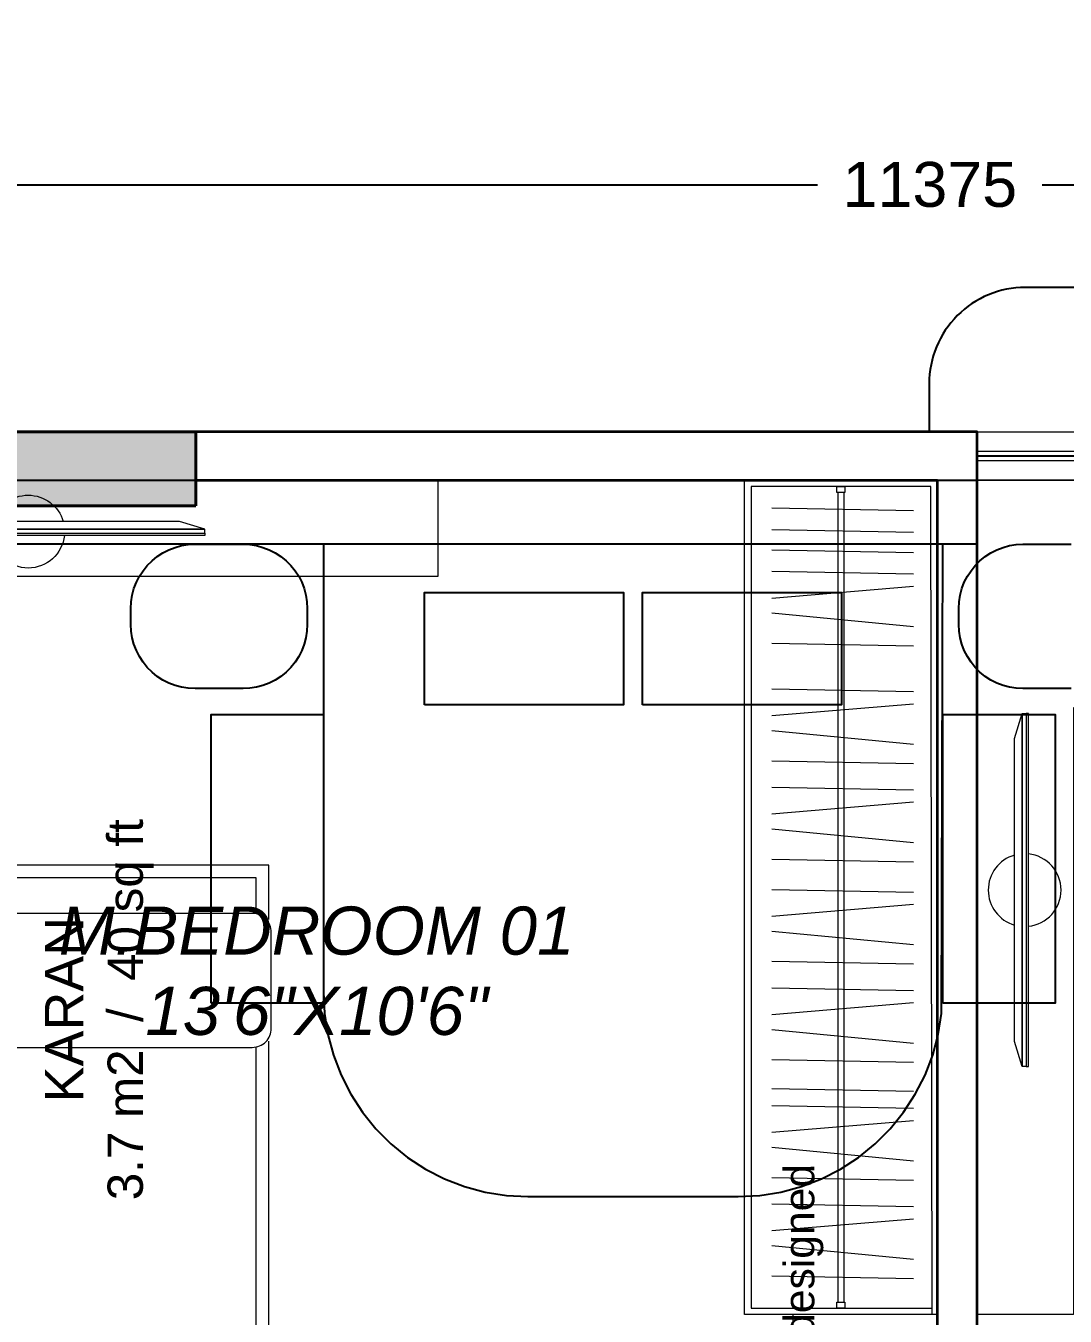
# Model space of a CAD drawing. Header units: millimetres. Extents: x 0 to 125073, y 0 to 71249.
# Drawn here: x 62824 to 66063, y 54494 to 58514 of the extents above; entities that cross this region are included whole.
import ezdxf
from ezdxf.enums import TextEntityAlignment as Align
from ezdxf.lldxf.tags import DXFTag

# ---------------------------------------------------------------- set-up
doc = ezdxf.new("R2010")
doc.units = ezdxf.units.MM
doc.layers.add('DA_BUILDING LINE', color=7, linetype='Continuous', lineweight=9, true_color=0xc2db0000)
doc.layers.add('DA_FURNITURE', color=102, linetype='Continuous', lineweight=5, true_color=0xc2666666)
for name, color, linetype, lineweight in [('DA_CARPET AREA RERA', 30, 'Continuous', 9), ('DA_COLUMN', 40, 'Continuous', 40), ('DA_TEXT IN SQ.FT', 193, 'Continuous', 9), ('DA_WALL', 7, 'Continuous', 35), ('DA_WINDOW', 4, 'Continuous', 9)]:
    doc.layers.add(name, color=color, linetype=linetype, lineweight=lineweight)
for name, color, linetype in [('DA_CHAJJA', 44, 'Continuous'), ('DA_COLUMN HATCH', 251, 'Continuous'), ('PROP-DIM', 2, 'CONTINUOUS'), ('PROP-FURN', 9, 'CONTINUOUS'), ('PROP-GLAZ', 4, 'CONTINUOUS'), ('PROP-SHELL', 7, 'CONTINUOUS'), ('PROP-TEXT', 3, 'CONTINUOUS')]:
    doc.layers.add(name, color=color, linetype=linetype)
doc.styles.get("Standard").update_dxf_attribs({"font": 'arial.ttf'})
tags = doc.linetypes.add('( Hidden )', pattern=[0.375, 0.25, -0.125]).pattern_tags.tags
tags[6:7] = [DXFTag(74, 4), DXFTag(75, 0), DXFTag(340, '0'), DXFTag(46, 1.0), DXFTag(50, 0.0), DXFTag(44, 0.0), DXFTag(45, 0.0)]
tags[4:5] = [DXFTag(74, 4), DXFTag(75, 0), DXFTag(340, '0'), DXFTag(46, 1.0), DXFTag(50, 0.0), DXFTag(44, 0.0), DXFTag(45, 0.0)]
doc.dimstyles.get("Standard").update_dxf_attribs({"dimtxt": 140, "dimasz": 90, "dimexe": 60, "dimexo": 60, "dimgap": 0.09, "dimtad": 1, "dimtih": 1, "dimtoh": 1, "dimdec": 4, "dimdsep": 46, "dimtxsty": 'Standard', "dimcen": 0.09, "dimazin": 3, "dimtfac": 1, "dimtdec": 4, "dimtmove": 0, "dimatfit": 3, "dimfxl": 1, "dimtolj": 1})

# ---------------------------------------------------------------- blocks, each defined once
blk = doc.blocks.new('GSHGJSDFGJ')
at = {"layer": 'DA_BUILDING LINE', "linetype": '( Hidden )', "ltscale": 500}
blk.add_lwpolyline([(-41088.6, 76926.5), (-41088.6, 92546.5), (-40838.6, 92546.5), (-40838.6, 92596.5), (-39638.6, 92596.5), (-39638.6, 94076.5), (-40838.6, 94076.5), (-40838.6, 97576.5), (-31143.6, 97576.5), (-31143.6, 92421.5), (-34663.6, 92421.5), (-34663.6, 91421.5), (-32288.6, 91421.5), (-32288.6, 90076.5), (-31518.6, 90076.5), (-31518.6, 91422), (-29863.6, 91421.5), (-29863.6, 91421.5), (-29863.6, 94886.5), (-27778.6, 94886.5)], dxfattribs=at)
blk = doc.blocks.new('nftujfuk')
at = {"layer": 'DA_FURNITURE', "ltscale": 5, "elevation": 0}
for points in [[(3568.3786, 921.4537), (3568.3704, 921.4537), (3568.3704, 920.0761), (3568.3786, 920.0761)], [(3568.3786, 921.4537), (3568.3949, 921.4537), (3568.3949, 920.0761), (3568.3786, 920.0761)], [(3568.4245, 921.356), (3568.4245, 920.1738), (3568.3949, 920.0761), (3568.3949, 921.4537)]]:
    blk.add_lwpolyline(points, close=True, dxfattribs=at)
at = {"layer": 'DA_FURNITURE'}
for start, end in [(95.9312, 264.0688), (286.0862, 73.9138)]:
    blk.add_arc((3568.3851, 920.7649), 0.1421, start, end, dxfattribs=at)
blk = doc.blocks.new('SRAFGADFGDFG')
at = {"layer": 'DA_FURNITURE', "ltscale": 8}
for p, q in [((-35978.6, 97426.5, 0), (-35378.6, 97426.5, 0)), ((-35978.6, 94826.5, 0), (-35978.6, 97426.5, 0)), ((-35398.6, 97406.5, 0), (-35958.6, 97406.5, 0)), ((-35958.6, 97406.5, 0), (-35958.6, 94846.5, 0)), ((-35691.1, 97406.5, 0), (-35666.1, 97406.5, 0)), ((-35691.1, 97387.8, 0), (-35691.1, 97406.5, 0)), ((-35666.1, 97406.5, 0), (-35666.1, 97387.8, 0)), ((-35394.4, 94826.5, 0), (-35398.6, 97406.5, 0)), ((-35378.6, 97426.5, 0), (-35378.6, 94826.5, 0)), ((-35666.1, 97387.8, 0), (-35691.1, 97387.8, 0)), ((-35688, 97387.8, 0), (-35688, 94865.3, 0)), ((-35669.2, 97387.8, 0), (-35669.2, 94865.3, 0)), ((-35893.5, 97339.7, 0), (-35452, 97331.4, 0)), ((-35893.5, 97272.8, 0), (-35452, 97264.5, 0)), ((-35893.5, 97209, 0), (-35452, 97200.7, 0)), ((-35893.5, 97142.1, 0), (-35452, 97133.8, 0)), ((-35893.5, 97058.9, 0), (-35452, 97096.1, 0)), ((-35893.5, 97012.3, 0), (-35452, 96970.3, 0)), ((-35893.5, 96918.5, 0), (-35452, 96910.2, 0)), ((-35893.5, 96775.9, 0), (-35452, 96767.6, 0)), ((-35893.5, 96692.6, 0), (-35452, 96729.8, 0)), ((-35893.5, 96646.1, 0), (-35452, 96604, 0)), ((-35893.5, 96552.2, 0), (-35452, 96543.9, 0)), ((-35893.5, 96469.5, 0), (-35452, 96461.2, 0)), ((-35893.5, 96386.3, 0), (-35452, 96423.5, 0)), ((-35893.5, 96339.8, 0), (-35452, 96297.7, 0)), ((-35893.5, 96245.9, 0), (-35452, 96237.6, 0)), ((-35893.5, 96150.9, 0), (-35452, 96142.6, 0)), ((-35893.5, 96067.6, 0), (-35452, 96104.8, 0)), ((-35893.5, 96021.1, 0), (-35452, 95979.1, 0)), ((-35893.5, 95927.2, 0), (-35452, 95918.9, 0)), ((-35893.5, 95844.5, 0), (-35452, 95836.2, 0)), ((-35893.5, 95761.3, 0), (-35452, 95798.5, 0)), ((-35893.5, 95714.8, 0), (-35452, 95672.7, 0)), ((-35893.5, 95620.9, 0), (-35452, 95612.6, 0)), ((-35893.5, 95531.1, 0), (-35452, 95522.8, 0)), ((-35893.5, 95477.7, 0), (-35452, 95469.4, 0)), ((-35893.5, 95394.5, 0), (-35452, 95431.7, 0)), ((-35893.5, 95347.9, 0), (-35452, 95305.9, 0)), ((-35893.5, 95254, 0), (-35452, 95245.7, 0)), ((-35893.5, 95171.4, 0), (-35452, 95163.1, 0)), ((-35893.5, 95088.1, 0), (-35452, 95125.3, 0)), ((-35893.5, 95041.6, 0), (-35452, 94999.5, 0)), ((-35893.5, 94947.7, 0), (-35452, 94939.4, 0)), ((-35958.6, 94846.5, 0), (-35395.4, 94846.5, 0)), ((-35691.4, 94865.3, 0), (-35666.4, 94865.3, 0)), ((-35691.4, 94846.5, 0), (-35691.4, 94865.3, 0)), ((-35666.4, 94846.5, 0), (-35691.4, 94846.5, 0)), ((-35666.4, 94865.3, 0), (-35666.4, 94846.5, 0)), ((-35378.6, 94826.5, 0), (-35978.6, 94826.5, 0))]:
    blk.add_line(p, q, dxfattribs=at)
at = {"layer": 'DA_FURNITURE'}
for p, q in [((-35253.6, 94735.4), (-35253.6, 97426.5)), ((-37461.1, 94226.5, 0), (-37461.1, 95678.1, 0)), ((-37500.6, 94246.3, 0), (-37500.6, 95659.3, 0))]:
    blk.add_line(p, q, dxfattribs=at)
for points in [[(-39488.6, 97426.5), (-39488.6, 96877), (-38778.6, 96877), (-38778.6, 97127), (-36933.6, 97126.5), (-36933.6, 97426.5)], [(-35253.6, 97426.5), (-34704, 97426.5), (-34704, 96716.5), (-34954, 96716.5), (-34953.6, 94826.5), (-35253.6, 94826.5)], [(-37461.1, 96057.6), (-37461.1, 96226.5), (-38961.1, 96226.5), (-38961.1, 96046.4)], [(-37500.6, 96076.5), (-37500.6, 96187.1), (-38921.6, 96187.1), (-38921.6, 96073)]]:
    blk.add_lwpolyline(points, dxfattribs=at)
blk.add_lwpolyline([(-37453.5, 95718.3), (-37453.5, 96017.4, 0.414214), (-37512.7, 96076.6), (-38909.5, 96076.6, 0.414214), (-38968.7, 96017.4), (-38968.7, 95718.3, 0.414214), (-38909.5, 95659.1), (-37512.7, 95659.1, 0.414214)], format="xyb", close=True, dxfattribs=at)
blk.add_lwpolyline([(-35828.6, 93616.5), (-35378.6, 93616.5), (-35378.6, 94826.5), (-35828.6, 94826.5)], close=True, dxfattribs=at)
for p, xscale, yscale, zscale, rotation in [((-773469.3, -2752195.9, 0), -798.5297558340299, 798.5297558340299, 798.5297558340299, 270), ((2814355.7, 831407.2), 798.5297558340304, 798.5297558340304, 798.5297558340304, 180)]:
    blk.add_blockref('nftujfuk', p, dxfattribs=dict(at, xscale=xscale, yscale=yscale, zscale=zscale, rotation=rotation))
blk = doc.blocks.new('A$C1c7226e4')
at = {"layer": 'DA_CARPET AREA RERA'}
blk.add_lwpolyline([(-11.475, 10.23), (-3.28, 10.23), (-3.28, 5.375), (-6.8, 5.375), (-6.8, 4.075), (-4.425, 4.075), (-4.425, 2.73), (-3.275, 2.73), (-3.275, 2.88), (-2.455, 2.88), (-2.455, 2.88), (-1.85, 2.88), (-1.85, -0.62)], dxfattribs=at)
at = {"layer": 'DA_CHAJJA'}
blk.add_lwpolyline([(-3.13, 10.38), (-3.13, 10.53, 0.414214), (-3.43, 10.83), (-7.09, 10.83, 0.414214), (-7.39, 10.53), (-7.39, 10.38)], format="xyb", dxfattribs=at)
at = {"layer": 'DA_WALL'}
blk.add_lwpolyline([(-6.675, 6.295), (-6.675, 6.42), (-7.24, 6.42), (-7.24, 10.38), (-9.675, 10.38), (-9.675, 10.23), (-7.365, 10.23), (-7.365, 6.42), (-7.975, 6.42), (-7.975, 6.295)], close=True, dxfattribs=at)
at = {"layer": 'DA_WINDOW'}
for points in [[(-7.24, 10.38), (-3.36, 10.38), (-3.36, 10.23), (-7.24, 10.23)], [(-7.24, 10.32), (-3.36, 10.32), (-3.36, 10.29), (-7.24, 10.29)]]:
    blk.add_lwpolyline(points, close=True, dxfattribs=at)
blk = doc.blocks.new('SDFHSDFGN')
at = {"layer": 'DA_COLUMN HATCH', "true_color": 0x636466}
h = blk.add_hatch(color=251, dxfattribs=at)
h.dxf.hatch_style = 1
h.paths.add_polyline_path([(-37688.6, 97346.5), (-37688.6, 97576.5), (-38888.6, 97576.5), (-38888.6, 97346.5)])
h.paths.add_polyline_path([(-31373.6, 96376.5), (-31143.6, 96376.5), (-31143.6, 97576.5), (-31373.6, 97576.5)])
h.paths.add_polyline_path([(-27778.6, 97036.5), (-27548.6, 97036.5), (-27548.6, 98236.5), (-27778.6, 98236.5)])
h.paths.add_polyline_path([(-24578.6, 97336.5), (-24348.6, 97336.5), (-24348.6, 98236.5), (-24578.6, 98236.5)])
h.paths.add_polyline_path([(-19333.6, 98536.5), (-19333.6, 97336.5), (-19103.6, 97336.5), (-19103.6, 98536.5)])
h.paths.add_polyline_path([(-13063.6, 97336.5), (-12833.6, 97336.5), (-12833.6, 98536.5), (-13063.6, 98536.5)])
h.paths.add_polyline_path([(-11543.6, 97636.5), (-11313.6, 97636.5), (-11313.6, 98536.5), (-11543.6, 98536.5)])
h.paths.add_polyline_path([(-8908.6, 94991.5), (-7708.6, 94991.5), (-7708.6, 94761.5), (-8908.6, 94761.5)])
h.paths.add_polyline_path([(-13063.6, 91111.5), (-12833.6, 91111.5), (-12833.6, 92311.5), (-13063.6, 92311.5)])
h.paths.add_polyline_path([(-19333.6, 91111.5), (-19103.6, 91111.5), (-19103.6, 92311.5), (-19333.6, 92311.5)])
h.paths.add_polyline_path([(-5998.6, 91111.5), (-5258.6, 91111.5), (-5258.6, 91341.5), (-5998.6, 91341.5)])
h.paths.add_polyline_path([(-1283.6, 91111.5), (-383.6, 91111.5), (-383.6, 91341.5), (-1283.6, 91341.5)])
h.paths.add_polyline_path([(2171.4, 90061.5), (2171.4, 91261.5), (1941.4, 91261.5), (1941.4, 90061.5)])
h.paths.add_polyline_path([(4621.4, 90061.5), (5821.4, 90061.5), (5821.4, 90291.5), (4621.4, 90291.5)])
h.paths.add_polyline_path([(4621.4, 95111.5), (5821.4, 95111.5), (5821.4, 95341.5), (4621.4, 95341.5)])
h.paths.add_polyline_path([(4621.4, 98611.5), (5821.4, 98611.5), (5821.4, 98841.5), (4621.4, 98841.5)])
h.paths.add_polyline_path([(-39638.6, 89246.5), (-38138.6, 89246.5), (-38138.6, 89476.5), (-39638.6, 89476.5)])
h.paths.add_polyline_path([(-31143.6, 92421.5), (-31143.6, 92651.5), (-32343.6, 92651.5), (-32343.6, 92421.5)])
h.paths.add_polyline_path([(-31513.6, 86346.5), (-29713.6, 86346.5), (-29713.6, 86576.5), (-31513.6, 86576.5)])
h.paths.add_polyline_path([(-31513.6, 82896.5), (-29713.6, 82896.5), (-29713.6, 83126.5), (-31513.6, 83126.5)])
h.paths.add_polyline_path([(-31518.6, 78051.5), (-30518.6, 78051.5), (-30518.6, 78281.5), (-31518.6, 78281.5)])
h.paths.add_polyline_path([(-32143.6, 76821.5), (-31143.6, 76821.5), (-31143.6, 77051.5), (-32143.6, 77051.5)])
h.paths.add_polyline_path([(-31893.6, 71896.5), (-31893.6, 72126.5), (-33093.6, 72126.5), (-33093.6, 71896.5)])
h.paths.add_polyline_path([(-37688.6, 71896.5), (-37688.6, 72126.5), (-38888.6, 72126.5), (-38888.6, 71896.5)])
h.paths.add_polyline_path([(-38438.6, 76796.5), (-38438.6, 77026.5), (-39638.6, 77026.5), (-39638.6, 76796.5)])
h.paths.add_polyline_path([(-38138.6, 79996.5), (-38138.6, 80226.5), (-39638.6, 80226.5), (-39638.6, 79996.5)])
h.paths.add_polyline_path([(-38438.6, 92446.5), (-38438.6, 92676.5), (-39638.6, 92676.5), (-39638.6, 92446.5)])
h.paths.add_polyline_path([(-31518.6, 91422), (-31288.6, 91422), (-31288.6, 89927), (-31518.6, 89927)])
h.paths.add_polyline_path([(-20908.6, 91111.5), (-20678.6, 91111.5), (-20678.6, 89881.5), (-20908.6, 89881.5)])
h.paths.add_polyline_path([(-11313.6, 92011.5), (-11313.6, 91111.5), (-11543.6, 91111.5), (-11543.6, 92011.5)])
h.paths.add_polyline_path([(1941.4, 97316.5), (2171.4, 97316.5), (2171.4, 98841.5), (1941.4, 98841.5)])
at = {"layer": 'DA_COLUMN'}
blk.add_lwpolyline([(-37688.6, 97346.5), (-37688.6, 97576.5), (-38888.6, 97576.5), (-38888.6, 97346.5)], close=True, dxfattribs=at)
blk = doc.blocks.new('A$Cfed68cb1')
at = {"layer": 'DA_TEXT IN SQ.FT', "insert": (-45.3438, -2.7437), "char_height": 0.15, "attachment_point": 1}
blk.add_mtext_dynamic_manual_height_columns('\\pxqc;{\\fArial|b0|i1|c0|p34;M.BEDROOM 01\\P13\'6"X10\'6"}', width=2.300046, gutter_width=12.5, heights=[-0.4057], dxfattribs=at)
blk = doc.blocks.new('_CLOSEDFILLED')
at = {"color": 0, "linetype": 'BYBLOCK'}
blk.add_solid([(-1, 0.164), (0, 0), (-1, -0.164)], dxfattribs=at)
blk = doc.blocks.new('*D24')
for p, q in [((59954, 58209), (59954, 57959)), ((71329, 58209), (71329, 57959)), ((60044, 58019), (65291.5, 58019)), ((65991.5, 58019), (71239, 58019))]:
    blk.add_line(p, q)
at = {"layer": 'Defpoints'}
for p in [(59954, 58269), (71329, 58269), (59954, 58019)]:
    blk.add_point(p, dxfattribs=at)
at = {"layer": 'PROP-DIM', "xscale": 90, "yscale": 90, "rotation": 180}
blk.add_blockref('_CLOSEDFILLED', (59954, 58019), dxfattribs=at)
at = {"layer": 'PROP-DIM', "xscale": 90, "yscale": 90}
blk.add_blockref('_CLOSEDFILLED', (71329, 58019), dxfattribs=at)
at = {"layer": 'PROP-DIM', "insert": (65641.5, 58019), "char_height": 140, "attachment_point": 5}
blk.add_mtext('11375', dxfattribs=at)

msp = doc.modelspace()

# ---------------------------------------------------------------- linework, layer by layer
at = {"layer": 'PROP-FURN'}
for points in [[(62154, 56899), (62154, 57099), (65789, 57099), (65789, 56899)], [(63151.5, 56699), (63152.59562, 56719.90569), (63155.87048, 56740.58234), (63161.2887, 56760.8034), (63168.79091, 56780.34733), (63178.29492, 56799), (63189.6966, 56816.55705), (63202.87103, 56832.82612), (63217.67388, 56847.62897), (63233.94295, 56860.8034), (63251.5, 56872.20508), (63270.15267, 56881.70909), (63289.6966, 56889.2113), (63309.91766, 56894.62952), (63330.59431, 56897.90438), (63351.5, 56899), (63501.5, 56899), (63522.40569, 56897.90438), (63543.08234, 56894.62952), (63563.3034, 56889.2113), (63582.84733, 56881.70909), (63601.5, 56872.20508), (63619.05705, 56860.8034), (63635.32612, 56847.62897), (63650.12897, 56832.82612), (63663.3034, 56816.55705), (63674.70508, 56799), (63684.20909, 56780.34733), (63691.7113, 56760.8034), (63697.12952, 56740.58234), (63700.40438, 56719.90569), (63701.5, 56699), (63701.5, 56649), (63700.40438, 56628.09431), (63697.12952, 56607.41766), (63691.7113, 56587.1966), (63684.20909, 56567.65267), (63674.70508, 56549), (63663.3034, 56531.44295), (63650.12897, 56515.17388), (63635.32612, 56500.37103), (63619.05705, 56487.1966), (63601.5, 56475.79492), (63582.84733, 56466.29091), (63563.3034, 56458.7887), (63543.08234, 56453.37048), (63522.40569, 56450.09562), (63501.5, 56449), (63351.5, 56449), (63330.59431, 56450.09562), (63309.91766, 56453.37048), (63289.6966, 56458.7887), (63270.15267, 56466.29091), (63251.5, 56475.79492), (63233.94295, 56487.1966), (63217.67388, 56500.37103), (63202.87103, 56515.17388), (63189.6966, 56531.44295), (63178.29492, 56549), (63168.79091, 56567.65267), (63161.2887, 56587.1966), (63155.87048, 56607.41766), (63152.59562, 56628.09431), (63151.5, 56649)], [(63751.5, 56899), (63751.5, 55503.9), (63754.989, 55437.32582), (63765.41779, 55371.48104), (63782.6721, 55307.08708), (63806.5629, 55244.84943), (63836.82842, 55185.45), (63873.13708, 55129.53957), (63915.09106, 55077.73072), (63962.23072, 55030.59106), (64014.03957, 54988.63708), (64069.95, 54952.32842), (64129.34943, 54922.0629), (64191.58708, 54898.1721), (64255.98104, 54880.91779), (64321.82582, 54870.489), (64388.4, 54867), (65044.6, 54867), (65111.17418, 54870.489), (65177.01896, 54880.91779), (65241.41292, 54898.1721), (65303.65057, 54922.0629), (65363.05, 54952.32842), (65418.96043, 54988.63708), (65470.76928, 55030.59106), (65517.90894, 55077.73072), (65559.86292, 55129.53957), (65596.17158, 55185.45), (65626.4371, 55244.84943), (65650.3279, 55307.08708), (65667.58221, 55371.48104), (65678.011, 55437.32582), (65681.5, 56899)], [(64066.5, 56399), (64066.5, 56749), (64686.5, 56749), (64686.5, 56399)], [(64746.5, 56399), (64746.5, 56749), (65366.5, 56749), (65366.5, 56399)], [(63401.5, 55469), (63401.5, 56369), (63751.5, 56369), (63751.5, 55469)], [(65681.5, 55469), (65681.5, 56369), (66031.5, 56369), (66031.5, 55469)]]:
    msp.add_lwpolyline(points, close=True, dxfattribs=at)
msp.add_lwpolyline([(66081.5, 56449), (65931.5, 56449), (65910.59431, 56450.09562), (65889.91766, 56453.37048), (65869.6966, 56458.7887), (65850.15267, 56466.29091), (65831.5, 56475.79492), (65813.94295, 56487.1966), (65797.67388, 56500.37103), (65782.87103, 56515.17388), (65769.6966, 56531.44295), (65758.29492, 56549), (65748.79091, 56567.65267), (65741.2887, 56587.1966), (65735.87048, 56607.41766), (65732.59562, 56628.09431), (65731.5, 56649), (65731.5, 56699), (65732.59562, 56719.90569), (65735.87048, 56740.58234), (65741.2887, 56760.8034), (65748.79091, 56780.34733), (65758.29492, 56799), (65769.6966, 56816.55705), (65782.87103, 56832.82612), (65797.67388, 56847.62897), (65813.94295, 56860.8034), (65831.5, 56872.20508), (65850.15267, 56881.70909), (65869.6966, 56889.2113), (65889.91766, 56894.62952), (65910.59431, 56897.90438), (65931.5, 56899), (66081.5, 56899)], dxfattribs=at)
at = {"layer": 'PROP-GLAZ'}
msp.add_line((65789, 57174), (69669, 57174), dxfattribs=at)
at = {"layer": 'PROP-SHELL'}
for p, q in [((65639.22078, 57398.9767), (65639.22078, 57248.9767)), ((63354.22813, 57248.9767), (65789.22813, 57248.9767)), ((63354.22813, 57098.9767), (65664.22813, 57098.9767))]:
    msp.add_line(p, q, dxfattribs=at)

# ---------------------------------------------------------------- block references
at = {"color": 1, "xscale": 1000, "yscale": 1000, "zscale": 1000}
msp.add_blockref('A$Cfed68cb1', (107924.22813, 58513.9767), dxfattribs=at)
msp.add_blockref('SDFHSDFGN', (101042.82231, -40327.54866))
at = {"color": 1}
msp.add_blockref('SRAFGADFGDFG', (101042.82231, -40327.54866), dxfattribs=at)
at = {"layer": 'DA_BUILDING LINE'}
msp.add_blockref('GSHGJSDFGJ', (101042.82231, -40327.54866), dxfattribs=at)
at = {"layer": 'DA_WALL', "xscale": 1000, "yscale": 1000, "zscale": 1000}
msp.add_blockref('A$C1c7226e4', (73029.22813, 46868.9767), dxfattribs=at)

# ---------------------------------------------------------------- texts
at = {"layer": 'PROP-TEXT'}
for s, height, p in [('3.7 m2  /  40 sq ft', 110, (63134, 55449)), ('KARAN', 120, (62944, 55449)), ('one room  ·  bed + dressing, joinery to be designed', 95, (65234, 53469))]:
    msp.add_text(s, height=height, rotation=90, dxfattribs=at).set_placement(p, align=Align.MIDDLE_CENTER)

# ---------------------------------------------------------------- dimensions: what is measured, and where the dimension line sits
at = {"layer": 'PROP-DIM'}
dim = msp.add_linear_dim(base=(59954, 58019), p1=(59954, 58269), p2=(71329, 58269), dimstyle='Standard', dxfattribs=at)
dim.commit()
dim.dimension.update_dxf_attribs({"geometry": '*D24', "text_midpoint": (65641.5, 58019)})

doc.saveas('drawing.dxf')
